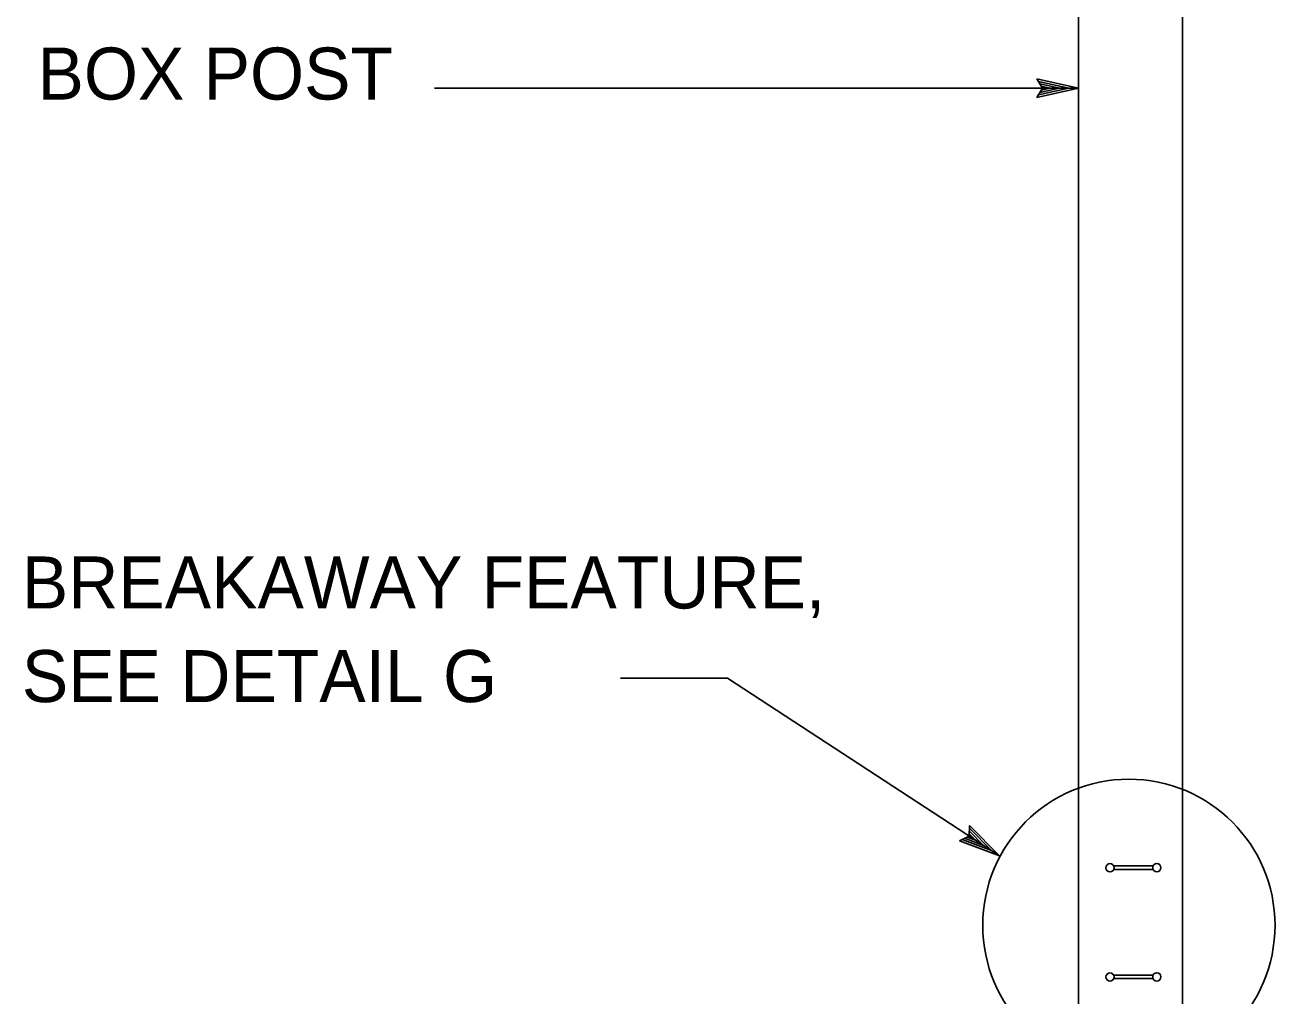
# Model space of a CAD drawing. Extents: x -894 to 866, y -476 to 714.
# Drawn here: x -291.4 to -111.1, y 295.3 to 435.3 of the extents above; entities that cross this region are included whole.
import ezdxf

# ---------------------------------------------------------------- set-up
doc = ezdxf.new("R2010")
doc.units = 0
for name, color, linetype in [('56 Stage 3 Anno', 7, 'Continuous'), ('57 Undefined', 7, 'Continuous'), ('60 Nongeo Data', 7, 'Continuous')]:
    doc.layers.add(name, color=color, linetype=linetype)

msp = doc.modelspace()

# ---------------------------------------------------------------- linework, layer by layer
at = {"layer": '56 Stage 3 Anno'}
for p, q in [((-144.62, 426.23), (-145.42, 427.57)), ((-145.42, 427.57), (-145.42, 427.57)), ((-145.42, 427.57), (-139.42, 426.23)), ((-232.31, 426.23), (-139.42, 426.23)), ((-139.42, 426.23), (-145.42, 424.9)), ((-145.42, 424.9), (-144.62, 426.23)), ((-145.2, 427.21), (-140.8, 426.23)), ((-140.81, 426.23), (-145.18, 425.26)), ((-142.18, 426.23), (-145.01, 425.61)), ((-144.97, 426.85), (-142.18, 426.23)), ((-144.79, 426.51), (-143.56, 426.23)), ((-143.56, 426.23), (-144.77, 425.97)), ((-139.42, 426.23), (-139.42, 426.23)), ((-145.42, 424.9), (-145.42, 424.9)), ((-190.07, 341.17), (-205.49, 341.17)), ((-150.83, 315.52), (-190.07, 341.17)), ((-155.18, 318.37), (-155.12, 319.93)), ((-155.13, 319.51), (-151.98, 316.28)), ((-155.12, 319.93), (-155.12, 319.93)), ((-155.12, 319.93), (-150.83, 315.52)), ((-156.58, 317.69), (-155.18, 318.37)), ((-150.83, 315.52), (-156.58, 317.69)), ((-156.58, 317.69), (-156.58, 317.69)), ((-151.99, 316.28), (-156.18, 317.87)), ((-153.14, 317.04), (-155.85, 318.06)), ((-154.3, 317.79), (-155.45, 318.23)), ((-155.17, 318.7), (-154.3, 317.79)), ((-155.13, 319.08), (-153.14, 317.04)), ((-150.83, 315.52), (-150.83, 315.52))]:
    msp.add_line(p, q, dxfattribs=at)
at = {"layer": '60 Nongeo Data'}
for p, q in [((-139.42, 571.17), (-139.42, 293.17)), ((-124.42, 293.17), (-124.42, 568.17)), ((-128.66, 314.08), (-134.35, 314.08)), ((-128.66, 313.58), (-134.32, 313.58)), ((-128.66, 298.33), (-134.35, 298.33)), ((-128.66, 297.83), (-134.32, 297.83))]:
    msp.add_line(p, q, dxfattribs=at)
for centre, radius in [((-132.15, 305.51), 21.08), ((-134.88, 313.81), 0.599), ((-128.12, 313.83), 0.599), ((-134.88, 298.06), 0.599), ((-128.12, 298.08), 0.599)]:
    msp.add_circle(centre, radius, dxfattribs=at)

# ---------------------------------------------------------------- texts
at = {"layer": '57 Undefined'}
for s, p in [('BOX POST', (-289.59, 424.59)), ('BREAKAWAY FEATURE,', (-291.85, 351.2)), ('SEE DETAIL G', (-291.85, 337.7))]:
    msp.add_text(s, height=7.5, dxfattribs=at).set_placement(p)

doc.saveas('drawing.dxf')
